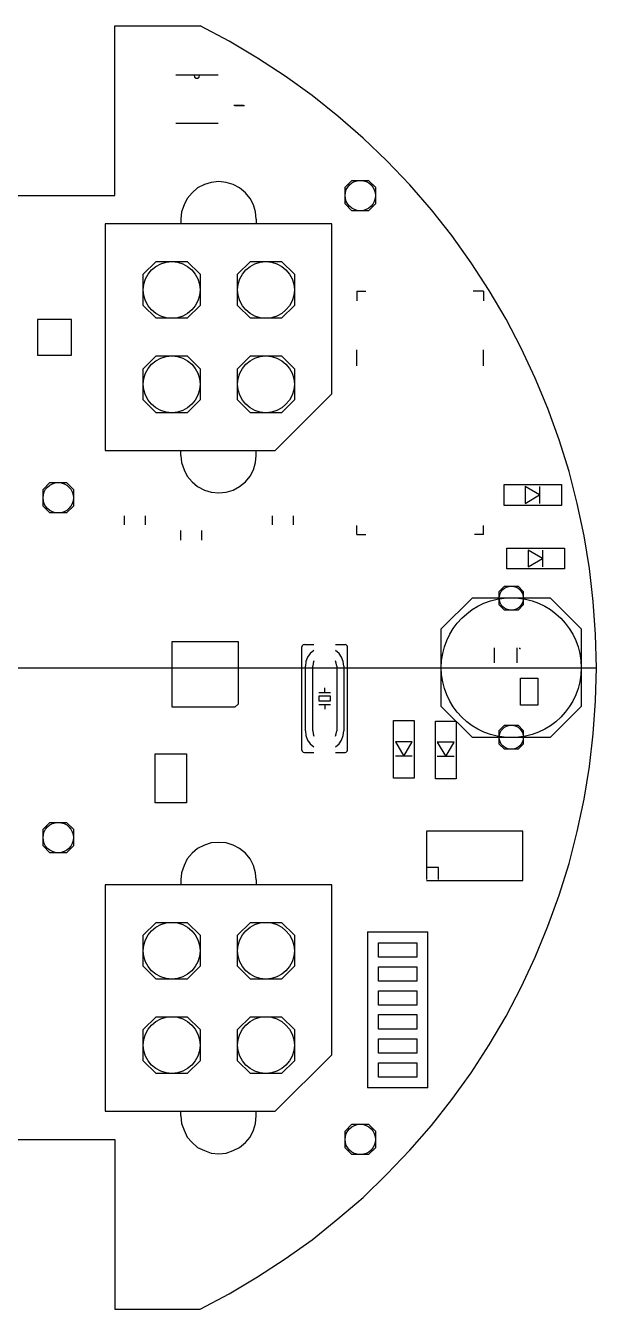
# Model space of a CAD drawing. Header units: millimetres. Extents: x -84 to 76, y -68 to 68.
# Drawn here: x 15.5 to 76, y -68 to 68 of the extents above; entities that cross this region are included whole.
import ezdxf

# ---------------------------------------------------------------- set-up
doc = ezdxf.new("R2010")
doc.units = ezdxf.units.MM

msp = doc.modelspace()

# ---------------------------------------------------------------- linework, layer by layer
for p, q in [((25.01, 68.02), (34.03, 68.02)), ((25.01, 50.02), (25.01, 68.02)), ((37.12, 66.37), (34.03, 68.02)), ((40.13, 64.59), (37.12, 66.37)), ((43.05, 62.68), (40.13, 64.59)), ((33.4, 62.77), (31.45, 62.77)), ((33.4, 62.77), (33.44, 62.56)), ((33.99, 62.77), (33.4, 62.77)), ((33.4, 62.77), (33.44, 62.56)), ((33.4, 62.77), (33.44, 62.56)), ((33.95, 62.56), (33.99, 62.77)), ((33.95, 62.56), (33.99, 62.77)), ((33.95, 62.56), (33.99, 62.77)), ((35.94, 62.77), (33.99, 62.77)), ((45.93, 60.61), (43.05, 62.68)), ((33.44, 62.56), (33.61, 62.47)), ((33.44, 62.56), (33.61, 62.47)), ((33.44, 62.56), (33.61, 62.47)), ((33.61, 62.47), (33.78, 62.47)), ((33.61, 62.47), (33.78, 62.47)), ((33.61, 62.47), (33.78, 62.47)), ((33.78, 62.47), (33.95, 62.56)), ((33.78, 62.47), (33.95, 62.56)), ((33.78, 62.47), (33.95, 62.56)), ((48.65, 58.45), (45.93, 60.61)), ((37.63, 59.59), (38.65, 59.59)), ((37.72, 59.55), (38.73, 59.55)), ((31.45, 57.69), (35.94, 57.69)), ((51.31, 56.12), (48.65, 58.45)), ((53.85, 53.71), (51.31, 56.12)), ((56.27, 51.16), (53.85, 53.71)), ((33.78, 50.83), (33.19, 50.32)), ((34.5, 51.21), (33.78, 50.83)), ((35.22, 51.42), (34.5, 51.21)), ((36.02, 51.5), (35.22, 51.42)), ((36.79, 51.42), (36.02, 51.5)), ((37.55, 51.21), (36.79, 51.42)), ((38.23, 50.83), (37.55, 51.21)), ((38.86, 50.32), (38.23, 50.83)), ((49.41, 50.91), (50.13, 51.63)), ((49.41, 50.02), (49.41, 50.91)), ((50.13, 51.63), (51.02, 51.63)), ((51.02, 51.63), (51.91, 51.63)), ((51.91, 51.63), (52.63, 50.91)), ((52.63, 50.91), (52.63, 50.02)), ((58.56, 48.5), (56.27, 51.16)), ((6.5, 50.02), (25.01, 50.02)), ((32.34, 49.05), (32.08, 48.29)), ((32.68, 49.72), (32.34, 49.05)), ((33.19, 50.32), (32.68, 49.72)), ((39.33, 49.72), (38.86, 50.32)), ((39.71, 49.05), (39.33, 49.72)), ((39.92, 48.29), (39.71, 49.05)), ((49.41, 49.13), (49.41, 50.02)), ((50.13, 48.41), (49.41, 49.13)), ((52.63, 49.13), (51.91, 48.41)), ((52.63, 50.02), (52.63, 49.13)), ((32.08, 48.29), (32, 47.52)), ((40, 47.52), (39.92, 48.29)), ((51.02, 48.41), (50.13, 48.41)), ((51.91, 48.41), (51.02, 48.41)), ((60.72, 45.79), (58.56, 48.5)), ((23.99, 47.01), (23.99, 23)), ((32, 47.01), (23.99, 47.01)), ((32, 47.52), (32, 47.01)), ((40, 47.01), (32, 47.01)), ((40, 47.52), (40, 47.01)), ((48.01, 47.01), (40, 47.01)), ((48.01, 29.01), (48.01, 47.01)), ((62.79, 42.91), (60.72, 45.79)), ((28.02, 41.68), (29.37, 43.03)), ((29.37, 43.03), (31.03, 43.03)), ((31.03, 43.03), (32.68, 43.03)), ((32.68, 43.03), (34.03, 41.68)), ((38.01, 41.68), (39.37, 43.03)), ((39.37, 43.03), (41.02, 43.03)), ((41.02, 43.03), (42.67, 43.03)), ((42.67, 43.03), (44.03, 41.68)), ((64.7, 39.98), (62.79, 42.91)), ((28.02, 40.02), (28.02, 41.68)), ((34.03, 41.68), (34.03, 40.02)), ((38.01, 40.02), (38.01, 41.68)), ((44.03, 41.68), (44.03, 40.02)), ((28.02, 38.37), (28.02, 40.02)), ((34.03, 40.02), (34.03, 38.37)), ((38.01, 38.37), (38.01, 40.02)), ((44.03, 40.02), (44.03, 38.37)), ((50.64, 39.9), (50.64, 38.88)), ((50.64, 39.9), (51.61, 39.9)), ((64.1, 39.9), (63, 39.9)), ((64.1, 39.9), (64.1, 38.88)), ((66.48, 36.93), (64.7, 39.98)), ((29.37, 37.02), (28.02, 38.37)), ((34.03, 38.37), (32.68, 37.02)), ((39.37, 37.02), (38.01, 38.37)), ((44.03, 38.37), (42.67, 37.02)), ((16.79, 36.89), (16.79, 33.12)), ((20.39, 36.89), (16.79, 36.89)), ((20.39, 33.12), (20.39, 36.89)), ((31.03, 37.02), (29.37, 37.02)), ((32.68, 37.02), (31.03, 37.02)), ((41.02, 37.02), (39.37, 37.02)), ((42.67, 37.02), (41.02, 37.02)), ((68.09, 33.84), (66.48, 36.93)), ((16.79, 33.12), (20.39, 33.12)), ((28.02, 31.68), (29.37, 33.04)), ((29.37, 33.04), (31.03, 33.04)), ((31.03, 33.04), (32.68, 33.04)), ((32.68, 33.04), (34.03, 31.68)), ((38.01, 31.68), (39.37, 33.04)), ((39.37, 33.04), (41.02, 33.04)), ((41.02, 33.04), (42.67, 33.04)), ((42.67, 33.04), (44.03, 31.68)), ((50.64, 31.98), (50.64, 33.67)), ((64.1, 31.98), (64.1, 33.67)), ((69.57, 30.66), (68.09, 33.84)), ((28.02, 30.03), (28.02, 31.68)), ((34.03, 31.68), (34.03, 30.03)), ((38.01, 30.03), (38.01, 31.68)), ((44.03, 31.68), (44.03, 30.03)), ((28.02, 28.38), (28.02, 30.03)), ((34.03, 30.03), (34.03, 28.38)), ((38.01, 28.38), (38.01, 30.03)), ((44.03, 30.03), (44.03, 28.38)), ((70.92, 27.45), (69.57, 30.66)), ((42, 23), (48.01, 29.01)), ((29.37, 27.02), (28.02, 28.38)), ((34.03, 28.38), (32.68, 27.02)), ((39.37, 27.02), (38.01, 28.38)), ((44.03, 28.38), (42.67, 27.02)), ((72.11, 24.14), (70.92, 27.45)), ((31.03, 27.02), (29.37, 27.02)), ((32.68, 27.02), (31.03, 27.02)), ((41.02, 27.02), (39.37, 27.02)), ((42.67, 27.02), (41.02, 27.02)), ((73.17, 20.8), (72.11, 24.14)), ((23.99, 23), (32, 23)), ((32, 22.49), (32, 23)), ((32, 23), (40, 23)), ((32, 22.49), (32.08, 21.73)), ((39.92, 21.73), (40, 22.49)), ((40, 22.49), (40, 23)), ((40, 23), (42, 23)), ((32.08, 21.73), (32.34, 20.97)), ((32.34, 20.97), (32.68, 20.29)), ((39.33, 20.29), (39.71, 20.97)), ((39.71, 20.97), (39.92, 21.73)), ((74.02, 17.41), (73.17, 20.8)), ((17.39, 18.89), (18.11, 19.61)), ((18.11, 19.61), (19, 19.61)), ((19, 19.61), (19.89, 19.61)), ((19.89, 19.61), (20.61, 18.89)), ((32.68, 20.29), (33.19, 19.7)), ((33.19, 19.7), (33.78, 19.19)), ((33.78, 19.19), (34.5, 18.8)), ((37.55, 18.8), (38.23, 19.19)), ((38.23, 19.19), (38.86, 19.7)), ((38.86, 19.7), (39.33, 20.29)), ((66.26, 17.2), (66.26, 19.4)), ((66.26, 19.4), (72.36, 19.4)), ((70.03, 18.3), (68.51, 19.19)), ((68.51, 19.19), (68.51, 17.41)), ((70.03, 19.19), (70.03, 18.3)), ((72.36, 19.4), (72.36, 17.2)), ((17.39, 18), (17.39, 18.89)), ((17.39, 17.11), (17.39, 18)), ((20.61, 18.89), (20.61, 18)), ((20.61, 18), (20.61, 17.11)), ((34.5, 18.8), (35.22, 18.59)), ((35.22, 18.59), (36.02, 18.51)), ((36.02, 18.51), (36.79, 18.59)), ((36.79, 18.59), (37.55, 18.8)), ((68.51, 17.41), (70.03, 18.3)), ((70.03, 18.3), (70.03, 17.41)), ((18.11, 16.39), (17.39, 17.11)), ((19, 16.39), (18.11, 16.39)), ((19.89, 16.39), (19, 16.39)), ((20.61, 17.11), (19.89, 16.39)), ((72.36, 17.2), (66.26, 17.2)), ((74.74, 13.98), (74.02, 17.41)), ((26.03, 15.12), (26.03, 16.09)), ((28.23, 16.09), (28.23, 15.12)), ((41.7, 15.12), (41.7, 16.09)), ((43.9, 16.09), (43.9, 15.12)), ((50.64, 14.1), (50.64, 15.08)), ((64.1, 14.1), (64.1, 15.08)), ((32, 13.51), (32, 14.53)), ((34.2, 14.53), (34.2, 13.51)), ((50.64, 14.1), (51.61, 14.1)), ((64.1, 14.1), (63.13, 14.1)), ((75.33, 10.5), (74.74, 13.98)), ((66.56, 10.46), (66.56, 12.66)), ((66.56, 12.66), (72.66, 12.66)), ((70.33, 11.56), (68.81, 12.45)), ((68.81, 12.45), (68.81, 10.67)), ((70.33, 12.45), (70.33, 11.56)), ((72.66, 12.66), (72.66, 10.46)), ((68.81, 10.67), (70.33, 11.56)), ((70.33, 11.56), (70.33, 10.67)), ((72.66, 10.46), (66.56, 10.46)), ((75.71, 7.03), (75.33, 10.5)), ((65.76, 8.09), (66.31, 8.64)), ((66.31, 8.64), (67.03, 8.64)), ((67.03, 8.64), (67.75, 8.64)), ((67.75, 8.64), (68.3, 8.09)), ((59.61, 4.11), (62.92, 7.41)), ((62.92, 7.41), (67.03, 7.41)), ((65.76, 7.37), (65.76, 8.09)), ((65.76, 6.65), (65.76, 7.37)), ((67.03, 7.41), (71.14, 7.41)), ((68.3, 8.09), (68.3, 7.37)), ((68.3, 7.37), (68.3, 6.65)), ((71.14, 7.41), (74.44, 4.11)), ((75.96, 3.51), (75.71, 7.03)), ((66.31, 6.1), (65.76, 6.65)), ((67.03, 6.1), (66.31, 6.1)), ((67.75, 6.1), (67.03, 6.1)), ((68.3, 6.65), (67.75, 6.1)), ((59.61, 0), (59.61, 4.11)), ((74.44, 4.11), (74.44, 0)), ((31.07, 2.79), (38.06, 2.79)), ((31.07, -4.19), (31.07, 2.79)), ((38.06, 2.79), (38.06, -3.85)), ((44.87, 2.33), (44.83, 2.2)), ((44.83, -8.73), (44.83, 2.2)), ((44.96, 2.41), (44.87, 2.33)), ((45.09, 2.46), (44.96, 2.41)), ((45.09, 2.46), (46.1, 2.46)), ((45.72, 1.52), (45.43, 1.1)), ((46.1, 1.82), (45.72, 1.52)), ((48.39, 2.46), (49.41, 2.46)), ((48.77, 1.52), (48.39, 1.82)), ((49.03, 1.1), (48.77, 1.52)), ((49.53, 2.41), (49.41, 2.46)), ((49.62, 2.33), (49.53, 2.41)), ((49.66, 2.2), (49.62, 2.33)), ((49.66, -8.73), (49.66, 2.2)), ((65.21, 2.12), (65.21, 0.51)), ((67.62, 2.12), (67.62, 0.51)), ((67.92, 1.99), (67.92, 2.12)), ((68, 1.99), (67.92, 1.99)), ((45.26, 0.64), (45.21, 0.17)), ((45.21, -6.69), (45.21, 0.17)), ((45.43, 1.1), (45.26, 0.64)), ((46.02, 0.47), (45.98, 0.17)), ((45.98, -6.69), (45.98, 0.17)), ((46.1, 0.72), (46.02, 0.47)), ((48.48, 0.47), (48.39, 0.72)), ((48.52, 0.17), (48.48, 0.47)), ((48.52, 0.17), (48.52, -6.69)), ((49.2, 0.64), (49.03, 1.1)), ((49.28, 0.17), (49.2, 0.64)), ((49.28, 0.17), (49.28, -6.69)), ((59.61, -4.11), (59.61, 0)), ((68, -1.1), (69.86, -1.1)), ((68, -3.98), (68, -1.1)), ((69.86, -1.1), (69.86, -3.98)), ((74.44, 0), (74.44, -4.11)), ((75.96, -3.52), (76.05, 0)), ((46.61, -2.63), (47.25, -2.63)), ((47.25, -2.63), (47.25, -2.12)), ((47.25, -2.63), (47.88, -2.63)), ((37.72, -4.19), (38.06, -3.85)), ((46.61, -3.01), (46.61, -3.52)), ((47.88, -3.01), (46.61, -3.01)), ((46.61, -3.52), (47.88, -3.52)), ((46.61, -3.9), (47.25, -3.9)), ((47.25, -3.9), (47.25, -4.41)), ((47.25, -3.9), (47.88, -3.9)), ((47.88, -3.52), (47.88, -3.01)), ((69.86, -3.98), (68, -3.98)), ((75.71, -6.99), (75.96, -3.52)), ((37.72, -4.19), (31.07, -4.19)), ((62.92, -7.41), (59.61, -4.11)), ((74.44, -4.11), (71.14, -7.41)), ((45.21, -6.69), (45.26, -7.2)), ((45.98, -6.69), (46.02, -6.99)), ((48.48, -6.99), (48.52, -6.69)), ((49.2, -7.2), (49.28, -6.69)), ((54.53, -5.59), (56.73, -5.59)), ((54.53, -11.69), (54.53, -5.59)), ((56.73, -5.59), (56.73, -11.69)), ((58.98, -5.68), (61.18, -5.68)), ((58.98, -11.77), (58.98, -5.68)), ((61.18, -5.68), (61.18, -11.77)), ((65.76, -6.65), (66.31, -6.1)), ((65.76, -7.37), (65.76, -6.65)), ((66.31, -6.1), (67.03, -6.1)), ((67.03, -6.1), (67.75, -6.1)), ((67.75, -6.1), (68.3, -6.65)), ((68.3, -6.65), (68.3, -7.37)), ((45.26, -7.2), (45.43, -7.67)), ((45.43, -7.67), (45.72, -8.05)), ((45.72, -8.05), (46.1, -8.39)), ((46.02, -6.99), (46.1, -7.24)), ((48.39, -7.24), (48.48, -6.99)), ((48.39, -8.39), (48.77, -8.05)), ((48.77, -8.05), (49.03, -7.67)), ((49.03, -7.67), (49.2, -7.2)), ((54.74, -7.84), (55.63, -9.36)), ((56.52, -7.84), (54.74, -7.84)), ((55.63, -9.36), (56.52, -7.84)), ((59.19, -7.88), (60.08, -9.4)), ((60.97, -7.88), (59.19, -7.88)), ((60.08, -9.4), (60.97, -7.88)), ((67.03, -7.41), (62.92, -7.41)), ((65.76, -8.09), (65.76, -7.37)), ((66.31, -8.64), (65.76, -8.09)), ((71.14, -7.41), (67.03, -7.41)), ((68.3, -8.09), (67.75, -8.64)), ((68.3, -7.37), (68.3, -8.09)), ((75.33, -10.46), (75.71, -6.99)), ((29.29, -14.32), (29.29, -9.11)), ((29.29, -9.11), (32.59, -9.11)), ((32.59, -9.11), (32.59, -14.32)), ((44.83, -8.73), (44.87, -8.85)), ((44.87, -8.85), (44.96, -8.94)), ((44.96, -8.94), (45.09, -8.98)), ((45.09, -8.98), (46.1, -8.98)), ((48.39, -8.98), (49.41, -8.98)), ((49.41, -8.98), (49.53, -8.94)), ((49.53, -8.94), (49.62, -8.85)), ((49.62, -8.85), (49.66, -8.73)), ((55.63, -9.36), (54.74, -9.36)), ((56.52, -9.36), (55.63, -9.36)), ((60.08, -9.4), (59.19, -9.4)), ((60.97, -9.4), (60.08, -9.4)), ((67.03, -8.64), (66.31, -8.64)), ((67.75, -8.64), (67.03, -8.64)), ((74.74, -13.93), (75.33, -10.46)), ((56.73, -11.69), (54.53, -11.69)), ((61.18, -11.77), (58.98, -11.77)), ((32.59, -14.32), (29.29, -14.32)), ((74.02, -17.37), (74.74, -13.93)), ((17.39, -17.11), (18.11, -16.39)), ((17.39, -18), (17.39, -17.11)), ((18.11, -16.39), (19, -16.39)), ((19, -16.39), (19.89, -16.39)), ((19.89, -16.39), (20.61, -17.11)), ((20.61, -17.11), (20.61, -18)), ((68.26, -17.32), (58.05, -17.32)), ((58.05, -17.37), (58.05, -21.18)), ((68.26, -22.53), (68.26, -17.32)), ((73.17, -20.75), (74.02, -17.37)), ((17.39, -18.89), (17.39, -18)), ((18.11, -19.61), (17.39, -18.89)), ((20.61, -18.89), (19.89, -19.61)), ((20.61, -18), (20.61, -18.89)), ((34.5, -18.81), (33.78, -19.15)), ((35.22, -18.55), (34.5, -18.81)), ((36.02, -18.51), (35.22, -18.55)), ((36.79, -18.55), (36.02, -18.51)), ((37.55, -18.81), (36.79, -18.55)), ((38.23, -19.15), (37.55, -18.81)), ((19, -19.61), (18.11, -19.61)), ((19.89, -19.61), (19, -19.61)), ((32.68, -20.25), (32.34, -20.97)), ((33.19, -19.65), (32.68, -20.25)), ((33.78, -19.15), (33.19, -19.65)), ((38.86, -19.65), (38.23, -19.15)), ((39.33, -20.25), (38.86, -19.65)), ((39.71, -20.97), (39.33, -20.25)), ((32.08, -21.73), (32, -22.49)), ((32.34, -20.97), (32.08, -21.73)), ((39.92, -21.73), (39.71, -20.97)), ((40, -22.49), (39.92, -21.73)), ((59.32, -21.18), (58.05, -21.18)), ((58.05, -21.18), (58.05, -22.45)), ((59.32, -22.45), (59.32, -21.18)), ((72.11, -24.1), (73.17, -20.75)), ((23.99, -23), (23.99, -46.97)), ((32, -23), (23.99, -23)), ((32, -22.49), (32, -23)), ((40, -23), (32, -23)), ((40, -22.49), (40, -23)), ((48.01, -23), (40, -23)), ((48.01, -41), (48.01, -23)), ((58.05, -22.53), (68.26, -22.53)), ((70.92, -27.4), (72.11, -24.1)), ((28.02, -28.34), (29.37, -26.98)), ((29.37, -26.98), (31.03, -26.98)), ((31.03, -26.98), (32.68, -26.98)), ((32.68, -26.98), (34.03, -28.34)), ((38.01, -28.34), (39.37, -26.98)), ((39.37, -26.98), (41.02, -26.98)), ((41.02, -26.98), (42.67, -26.98)), ((42.67, -26.98), (44.03, -28.34)), ((28.02, -29.99), (28.02, -28.34)), ((34.03, -28.34), (34.03, -29.99)), ((38.01, -29.99), (38.01, -28.34)), ((44.03, -28.34), (44.03, -29.99)), ((51.78, -28), (58.18, -28)), ((51.78, -28), (51.78, -44.52)), ((58.18, -44.52), (58.18, -28)), ((69.57, -30.67), (70.92, -27.4)), ((52.97, -29.14), (57.03, -29.14)), ((52.97, -30.67), (52.97, -29.14)), ((57.03, -29.14), (57.03, -30.67)), ((28.02, -31.64), (28.02, -29.99)), ((34.03, -29.99), (34.03, -31.64)), ((38.01, -31.64), (38.01, -29.99)), ((44.03, -29.99), (44.03, -31.64)), ((57.03, -30.67), (52.97, -30.67)), ((68.09, -33.84), (69.57, -30.67)), ((29.37, -32.99), (28.02, -31.64)), ((34.03, -31.64), (32.68, -32.99)), ((39.37, -32.99), (38.01, -31.64)), ((44.03, -31.64), (42.67, -32.99)), ((52.97, -31.68), (57.03, -31.68)), ((52.97, -33.21), (52.97, -31.68)), ((57.03, -31.68), (57.03, -33.21)), ((31.03, -32.99), (29.37, -32.99)), ((32.68, -32.99), (31.03, -32.99)), ((41.02, -32.99), (39.37, -32.99)), ((42.67, -32.99), (41.02, -32.99)), ((57.03, -33.21), (52.97, -33.21)), ((66.48, -36.93), (68.09, -33.84)), ((52.97, -34.22), (57.03, -34.22)), ((52.97, -35.75), (52.97, -34.22)), ((57.03, -34.22), (57.03, -35.75)), ((57.03, -35.75), (52.97, -35.75)), ((28.02, -38.33), (29.37, -36.98)), ((29.37, -36.98), (31.03, -36.98)), ((31.03, -36.98), (32.68, -36.98)), ((32.68, -36.98), (34.03, -38.33)), ((38.01, -38.33), (39.37, -36.98)), ((39.37, -36.98), (41.02, -36.98)), ((41.02, -36.98), (42.67, -36.98)), ((42.67, -36.98), (44.03, -38.33)), ((52.97, -36.76), (57.03, -36.76)), ((52.97, -38.29), (52.97, -36.76)), ((57.03, -36.76), (57.03, -38.29)), ((64.7, -39.94), (66.48, -36.93)), ((28.02, -39.98), (28.02, -38.33)), ((34.03, -38.33), (34.03, -39.98)), ((38.01, -39.98), (38.01, -38.33)), ((44.03, -38.33), (44.03, -39.98)), ((57.03, -38.29), (52.97, -38.29)), ((52.97, -39.31), (57.03, -39.31)), ((52.97, -40.83), (52.97, -39.31)), ((57.03, -39.31), (57.03, -40.83)), ((28.02, -41.64), (28.02, -39.98)), ((34.03, -39.98), (34.03, -41.64)), ((38.01, -41.64), (38.01, -39.98)), ((44.03, -39.98), (44.03, -41.64)), ((62.79, -42.91), (64.7, -39.94)), ((29.37, -42.99), (28.02, -41.64)), ((34.03, -41.64), (32.68, -42.99)), ((39.37, -42.99), (38.01, -41.64)), ((42, -46.97), (48.01, -41)), ((44.03, -41.64), (42.67, -42.99)), ((57.03, -40.83), (52.97, -40.83)), ((52.97, -41.85), (57.03, -41.85)), ((52.97, -43.37), (52.97, -41.85)), ((57.03, -41.85), (57.03, -43.37)), ((31.03, -42.99), (29.37, -42.99)), ((32.68, -42.99), (31.03, -42.99)), ((41.02, -42.99), (39.37, -42.99)), ((42.67, -42.99), (41.02, -42.99)), ((57.03, -43.37), (52.97, -43.37)), ((60.72, -45.74), (62.79, -42.91)), ((58.18, -44.52), (51.78, -44.52)), ((58.56, -48.5), (60.72, -45.74)), ((23.99, -46.97), (32, -46.97)), ((32, -47.48), (32, -46.97)), ((32, -46.97), (40, -46.97)), ((32, -47.48), (32.08, -48.29)), ((39.92, -48.29), (40, -47.48)), ((40, -47.48), (40, -46.97)), ((40, -46.97), (42, -46.97)), ((32.08, -48.29), (32.34, -49)), ((39.71, -49), (39.92, -48.29)), ((49.41, -49.09), (50.13, -48.37)), ((50.13, -48.37), (51.02, -48.37)), ((51.02, -48.37), (51.91, -48.37)), ((51.91, -48.37), (52.63, -49.09)), ((56.27, -51.12), (58.56, -48.5)), ((6.5, -49.98), (25.01, -49.98)), ((25.01, -49.98), (25.01, -67.98)), ((32.34, -49), (32.68, -49.73)), ((32.68, -49.73), (33.19, -50.32)), ((33.19, -50.32), (33.78, -50.83)), ((38.23, -50.83), (38.86, -50.32)), ((38.86, -50.32), (39.33, -49.73)), ((39.33, -49.73), (39.71, -49)), ((49.41, -49.98), (49.41, -49.09)), ((49.41, -50.87), (49.41, -49.98)), ((52.63, -49.09), (52.63, -49.98)), ((52.63, -49.98), (52.63, -50.87)), ((33.78, -50.83), (34.5, -51.17)), ((34.5, -51.17), (35.22, -51.42)), ((35.22, -51.42), (36.02, -51.5)), ((36.02, -51.5), (36.79, -51.42)), ((36.79, -51.42), (37.55, -51.17)), ((37.55, -51.17), (38.23, -50.83)), ((50.13, -51.59), (49.41, -50.87)), ((51.02, -51.59), (50.13, -51.59)), ((51.91, -51.59), (51.02, -51.59)), ((52.63, -50.87), (51.91, -51.59)), ((53.85, -53.66), (56.27, -51.12)), ((51.31, -56.12), (53.85, -53.66)), ((48.65, -58.41), (51.31, -56.12)), ((45.93, -60.61), (48.65, -58.41)), ((43.05, -62.64), (45.93, -60.61)), ((40.13, -64.55), (43.05, -62.64)), ((37.12, -66.33), (40.13, -64.55)), ((34.03, -67.98), (37.12, -66.33)), ((25.01, -67.98), (34.03, -67.98))]:
    msp.add_line(p, q)
msp.add_lwpolyline([(-83.63, 0), (76.05, 0), (75.96, 3.51)])
for points in [[(49.41, 50.02), (49.41, 50.91), (50.13, 51.63), (51.02, 51.63)], [(51.02, 51.63), (51.91, 51.63), (52.63, 50.91), (52.63, 50.02)], [(51.02, 48.41), (50.13, 48.41), (49.41, 49.13), (49.41, 50.02)], [(52.63, 50.02), (52.63, 49.13), (51.91, 48.41), (51.02, 48.41)], [(28.02, 40.02), (28.02, 41.68), (29.37, 43.03), (31.03, 43.03)], [(31.03, 43.03), (32.68, 43.03), (34.03, 41.68), (34.03, 40.02)], [(38.01, 40.02), (38.01, 41.68), (39.37, 43.03), (41.02, 43.03)], [(41.02, 43.03), (42.67, 43.03), (44.03, 41.68), (44.03, 40.02)], [(31.03, 37.02), (29.37, 37.02), (28.02, 38.37), (28.02, 40.02)], [(34.03, 40.02), (34.03, 38.37), (32.68, 37.02), (31.03, 37.02)], [(41.02, 37.02), (39.37, 37.02), (38.01, 38.37), (38.01, 40.02)], [(44.03, 40.02), (44.03, 38.37), (42.67, 37.02), (41.02, 37.02)], [(28.02, 30.03), (28.02, 31.68), (29.37, 33.04), (31.03, 33.04)], [(31.03, 33.04), (32.68, 33.04), (34.03, 31.68), (34.03, 30.03)], [(38.01, 30.03), (38.01, 31.68), (39.37, 33.04), (41.02, 33.04)], [(41.02, 33.04), (42.67, 33.04), (44.03, 31.68), (44.03, 30.03)], [(31.03, 27.02), (29.37, 27.02), (28.02, 28.38), (28.02, 30.03)], [(34.03, 30.03), (34.03, 28.38), (32.68, 27.02), (31.03, 27.02)], [(41.02, 27.02), (39.37, 27.02), (38.01, 28.38), (38.01, 30.03)], [(44.03, 30.03), (44.03, 28.38), (42.67, 27.02), (41.02, 27.02)], [(17.39, 18), (17.39, 18.89), (18.11, 19.61), (19, 19.61)], [(19, 19.61), (19.89, 19.61), (20.61, 18.89), (20.61, 18)], [(19, 16.39), (18.11, 16.39), (17.39, 17.11), (17.39, 18)], [(20.61, 18), (20.61, 17.11), (19.89, 16.39), (19, 16.39)], [(65.76, 7.37), (65.76, 8.09), (66.31, 8.64), (67.03, 8.64)], [(67.03, 8.64), (67.75, 8.64), (68.3, 8.09), (68.3, 7.37)], [(59.61, 0), (59.61, 4.11), (62.92, 7.41), (67.03, 7.41)], [(67.03, 6.1), (66.31, 6.1), (65.76, 6.65), (65.76, 7.37)], [(67.03, 7.41), (71.14, 7.41), (74.44, 4.11), (74.44, 0)], [(68.3, 7.37), (68.3, 6.65), (67.75, 6.1), (67.03, 6.1)], [(67.03, -7.41), (62.92, -7.41), (59.61, -4.11), (59.61, 0)], [(74.44, 0), (74.44, -4.11), (71.14, -7.41), (67.03, -7.41)], [(65.76, -7.37), (65.76, -6.65), (66.31, -6.1), (67.03, -6.1)], [(67.03, -6.1), (67.75, -6.1), (68.3, -6.65), (68.3, -7.37)], [(67.03, -8.64), (66.31, -8.64), (65.76, -8.09), (65.76, -7.37)], [(68.3, -7.37), (68.3, -8.09), (67.75, -8.64), (67.03, -8.64)], [(17.39, -18), (17.39, -17.11), (18.11, -16.39), (19, -16.39)], [(19, -16.39), (19.89, -16.39), (20.61, -17.11), (20.61, -18)], [(19, -19.61), (18.11, -19.61), (17.39, -18.89), (17.39, -18)], [(20.61, -18), (20.61, -18.89), (19.89, -19.61), (19, -19.61)], [(28.02, -29.99), (28.02, -28.34), (29.37, -26.98), (31.03, -26.98)], [(31.03, -26.98), (32.68, -26.98), (34.03, -28.34), (34.03, -29.99)], [(38.01, -29.99), (38.01, -28.34), (39.37, -26.98), (41.02, -26.98)], [(41.02, -26.98), (42.67, -26.98), (44.03, -28.34), (44.03, -29.99)], [(31.03, -32.99), (29.37, -32.99), (28.02, -31.64), (28.02, -29.99)], [(34.03, -29.99), (34.03, -31.64), (32.68, -32.99), (31.03, -32.99)], [(41.02, -32.99), (39.37, -32.99), (38.01, -31.64), (38.01, -29.99)], [(44.03, -29.99), (44.03, -31.64), (42.67, -32.99), (41.02, -32.99)], [(28.02, -39.98), (28.02, -38.33), (29.37, -36.98), (31.03, -36.98)], [(31.03, -36.98), (32.68, -36.98), (34.03, -38.33), (34.03, -39.98)], [(38.01, -39.98), (38.01, -38.33), (39.37, -36.98), (41.02, -36.98)], [(41.02, -36.98), (42.67, -36.98), (44.03, -38.33), (44.03, -39.98)], [(31.03, -42.99), (29.37, -42.99), (28.02, -41.64), (28.02, -39.98)], [(34.03, -39.98), (34.03, -41.64), (32.68, -42.99), (31.03, -42.99)], [(41.02, -42.99), (39.37, -42.99), (38.01, -41.64), (38.01, -39.98)], [(44.03, -39.98), (44.03, -41.64), (42.67, -42.99), (41.02, -42.99)], [(49.41, -49.98), (49.41, -49.09), (50.13, -48.37), (51.02, -48.37)], [(51.02, -48.37), (51.91, -48.37), (52.63, -49.09), (52.63, -49.98)], [(51.02, -51.59), (50.13, -51.59), (49.41, -50.87), (49.41, -49.98)], [(52.63, -49.98), (52.63, -50.87), (51.91, -51.59), (51.02, -51.59)]]:
    msp.add_open_spline(points, degree=3)

doc.saveas('drawing.dxf')
